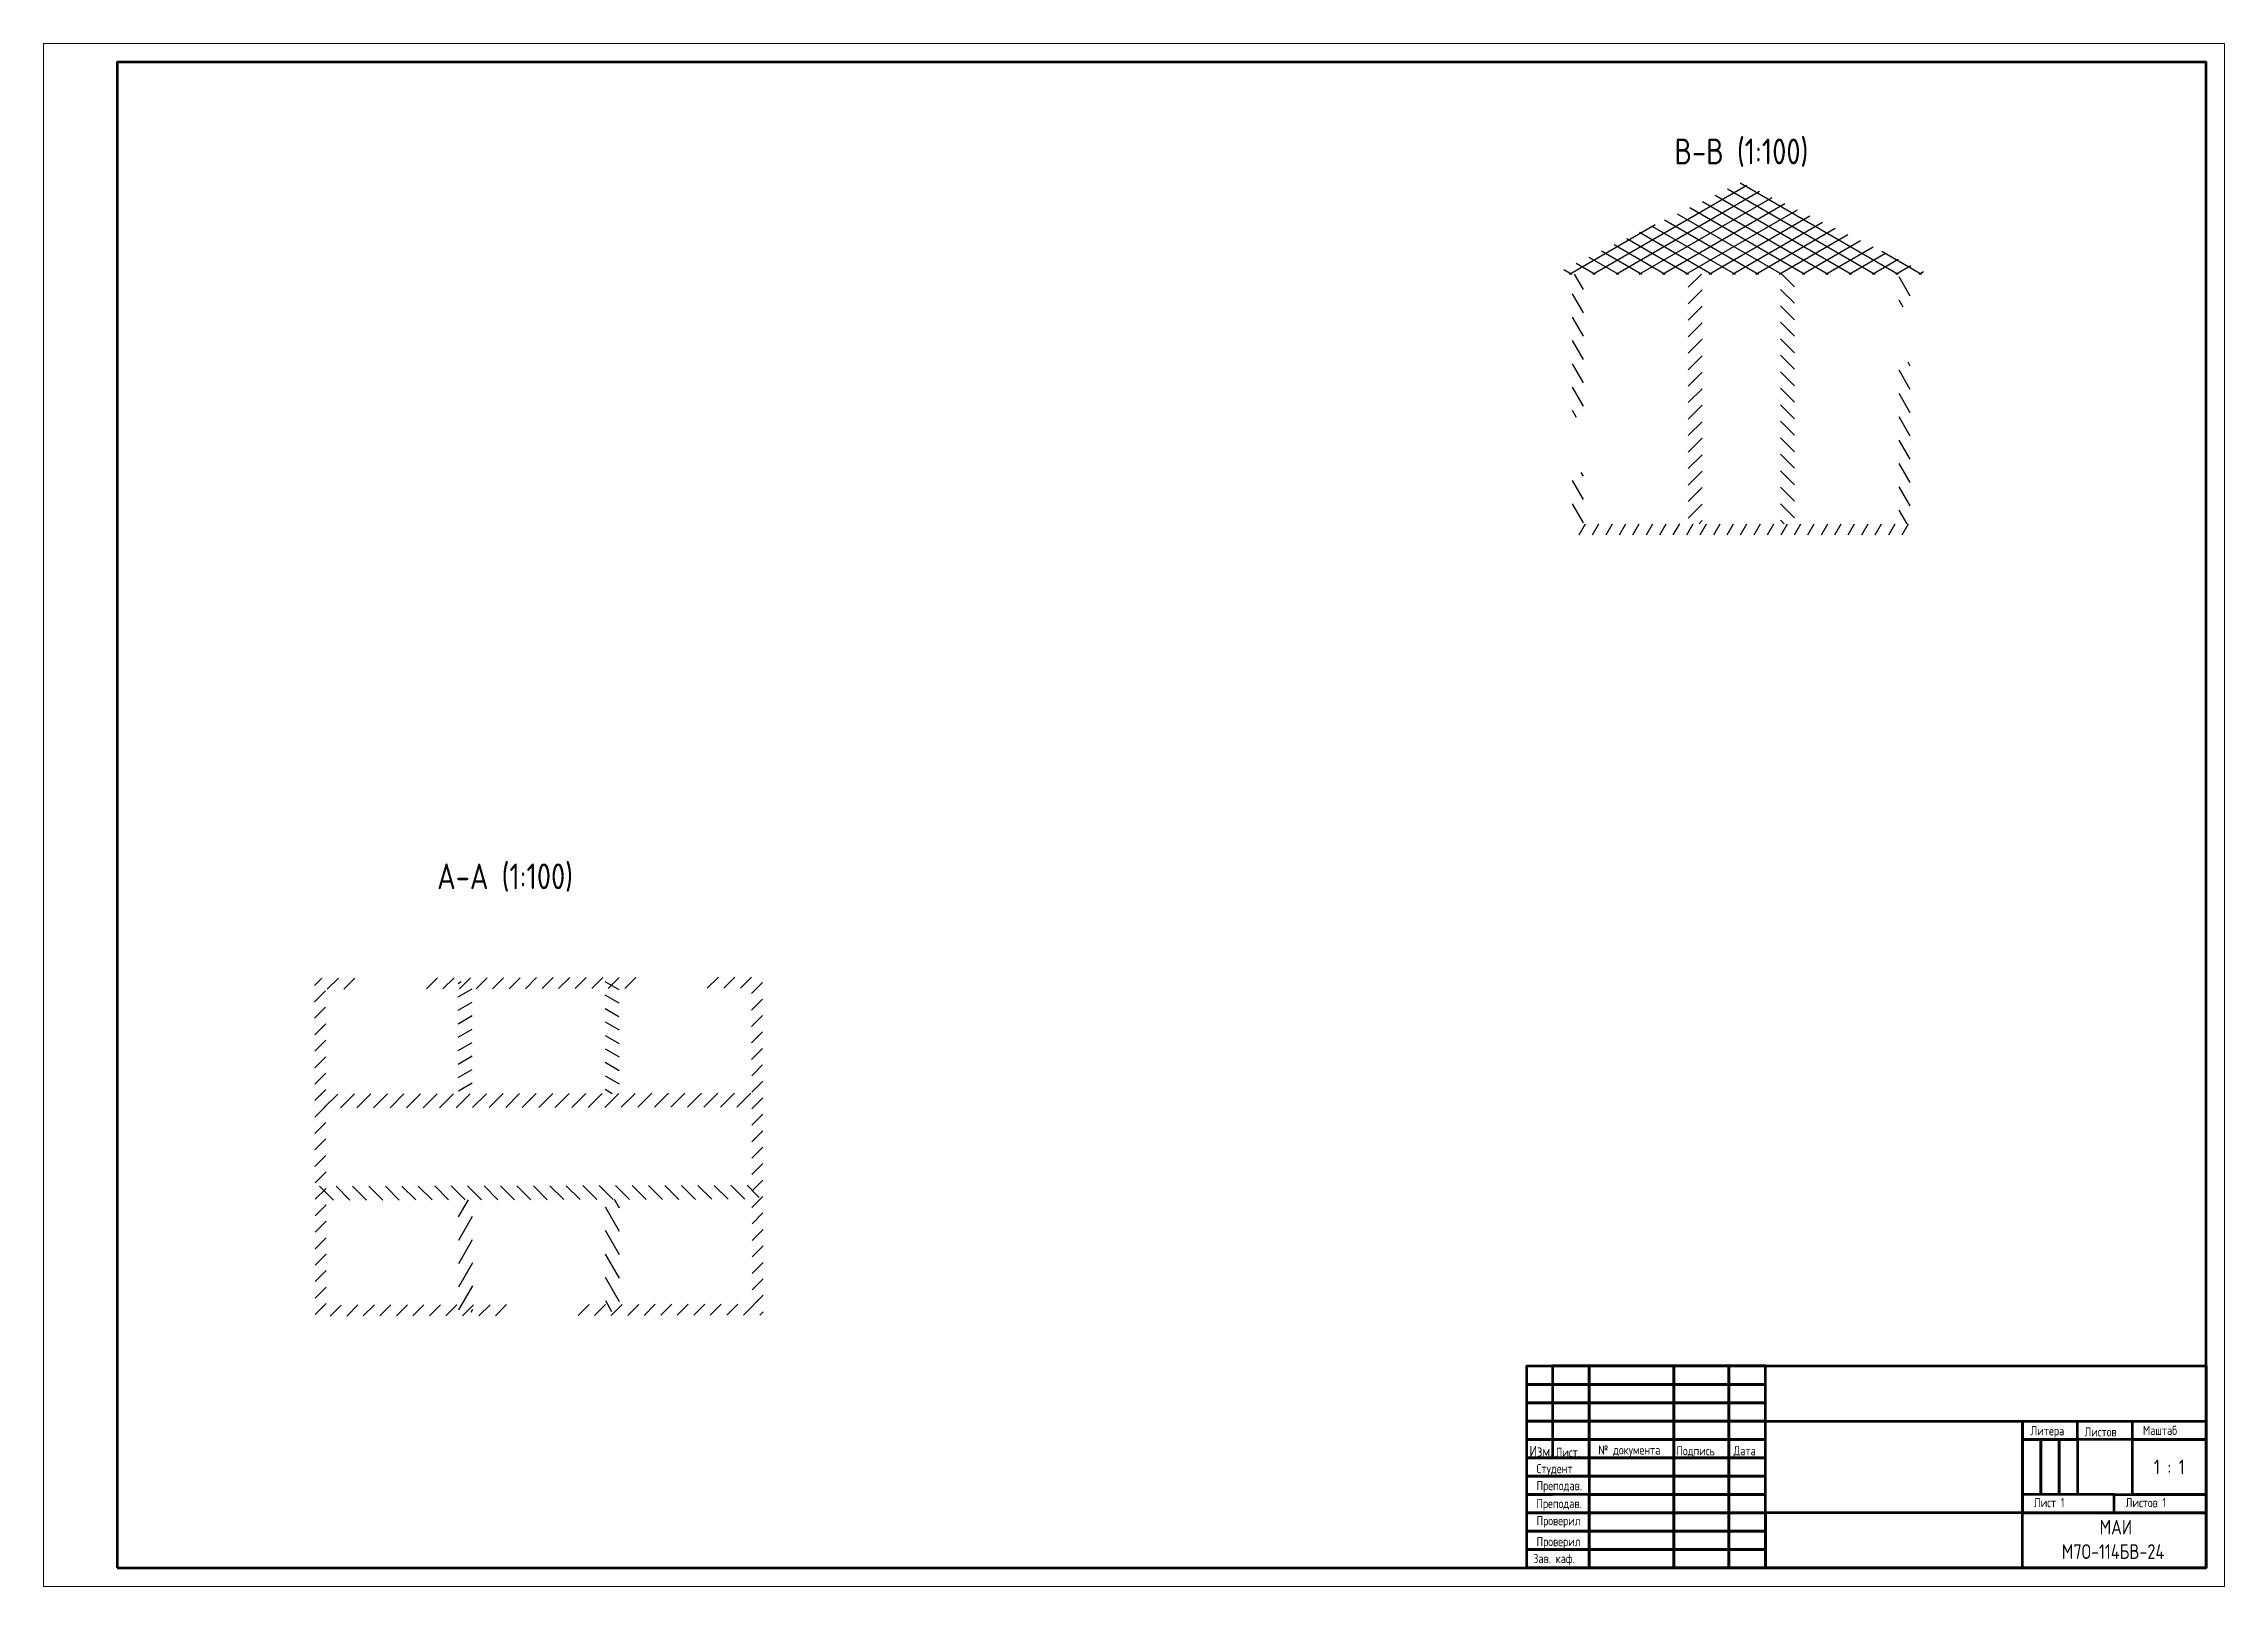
# Paper-space layout 'A2' of a CAD drawing. Header units: millimetres. Extents: x -8 to 586, y -20 to 400.
import ezdxf

# ---------------------------------------------------------------- set-up
doc = ezdxf.new("R2010")
doc.units = ezdxf.units.MM
for name, color, linetype, lineweight in [('MD_Аннотация', 7, 'Continuous', 25), ('MD_Штриховка', 7, 'Continuous', 25), ('Основной', 5, 'Continuous', 70), ('Текст', 7, 'Continuous', 20), ('Тонкая', 250, 'Continuous', 20)]:
    doc.layers.add(name, color=color, linetype=linetype, lineweight=lineweight)
doc.styles.add('ГОСТ', font='GOST_A.TTF')
pattern_1 = [(45, (-7.5, -20), (-2.245064, 2.245064), [])]
pattern_2 = [(135, (-7.5, -20), (-2.245064, -2.245064), [])]
pattern_3 = [(60, (-7.5, -20), (-2.74963, 1.5875), [])]
pattern_4 = [(120, (-7.5, -20), (-2.74963, -1.5875), [])]
pattern_5 = [(30, (-7.5, -20), (-1.5875, 2.74963), [])]
pattern_6 = [(150, (-7.5, -20), (-1.5875, -2.74963), [])]

psp = doc.layouts.new('A2')

# ---------------------------------------------------------------- hatches: boundary and pattern name
at = {"layer": 'MD_Штриховка'}
h = psp.add_hatch(dxfattribs=at)
h.set_pattern_fill('ANSI31', color=256, angle=-15, style=0)
h.set_pattern_definition(pattern_5)
h.paths.add_polyline_path([(505.93, 337.26), (454.93, 362.26), (403.93, 337.26)], flags=0)
h = psp.add_hatch(dxfattribs=at)
h.set_pattern_fill('ANSI31', color=256, angle=105, style=0)
h.set_pattern_definition(pattern_6)
h.paths.add_polyline_path([(505.93, 337.26), (454.93, 362.26), (403.93, 337.26)], flags=0)
h = psp.add_hatch(dxfattribs=at)
h.set_pattern_fill('ANSI31', color=256, angle=75, style=0)
h.set_pattern_definition(pattern_4)
h.paths.add_polyline_path([(408.93, 298.26), (411.93, 298.26), (411.93, 337.26), (408.93, 337.26)], flags=0)
h.paths.add_polyline_path([(411.93, 283.26), (408.93, 283.26), (408.93, 269.26), (411.93, 269.26)], flags=0)
h.paths.add_polyline_path([(497.93, 328.26), (500.93, 328.26), (500.93, 337.26), (497.93, 337.26)], flags=0)
h.paths.add_polyline_path([(500.93, 313.26), (497.93, 313.26), (497.93, 269.26), (500.93, 269.26)], flags=0)
h = psp.add_hatch(dxfattribs=at)
h.set_pattern_fill('ANSI31', color=256, style=0)
h.set_pattern_definition(pattern_1)
h.paths.add_polyline_path([(440.48, 337.26), (440.48, 269.26), (444.28, 269.26), (444.28, 337.26)], flags=0)
h = psp.add_hatch(dxfattribs=at)
h.set_pattern_fill('ANSI31', color=256, angle=90, style=0)
h.set_pattern_definition(pattern_2)
h.paths.add_polyline_path([(469.38, 269.26), (469.38, 337.26), (465.58, 337.26), (465.58, 269.26)], flags=0)
h = psp.add_hatch(dxfattribs=at)
h.set_pattern_fill('ANSI31', color=256, angle=15, style=0)
h.set_pattern_definition(pattern_3)
h.paths.add_polyline_path([(500.93, 269.26), (408.93, 269.26), (408.93, 266.26), (500.93, 266.26)], flags=0)
h = psp.add_hatch(dxfattribs=at)
h.set_pattern_fill('ANSI31', color=256, style=0)
h.set_pattern_definition(pattern_1)
h.paths.add_polyline_path([(155.06, 142.78), (155.05, 145.78), (96.45, 145.65), (96.46, 142.65)], flags=0)
h.paths.add_polyline_path([(173.05, 145.82), (173.06, 142.82), (185.31, 142.85), (185.5, 56.85), (138, 56.74), (138.01, 53.74), (188.51, 53.86), (188.3, 145.86)], flags=0)
h.paths.add_polyline_path([(69.5, 56.58), (69.31, 142.58), (78.46, 142.61), (78.45, 145.61), (66.3, 145.58), (66.31, 142.58), (66.5, 56.58), (66.51, 53.58), (120.01, 53.7), (120, 56.7)], flags=0)
h = psp.add_hatch(dxfattribs=at)
h.set_pattern_fill('ANSI31', color=256, angle=-15, style=0)
h.set_pattern_definition(pattern_5)
h.paths.add_polyline_path([(105.4, 144.67), (105.47, 114.12), (109.27, 114.13), (109.2, 144.68)], flags=0)
h = psp.add_hatch(dxfattribs=at)
h.set_pattern_fill('ANSI31', color=256, angle=105, style=0)
h.set_pattern_definition(pattern_6)
h.paths.add_polyline_path([(149.27, 114.22), (149.2, 144.77), (145.4, 144.76), (145.47, 114.21)], flags=0)
h = psp.add_hatch(dxfattribs=at)
h.set_pattern_fill('ANSI31', color=256, style=0)
h.set_pattern_definition(pattern_1)
h.paths.add_polyline_path([(67.38, 110.23), (187.38, 110.5), (187.37, 114.3), (67.37, 114.03)], flags=0)
h = psp.add_hatch(dxfattribs=at)
h.set_pattern_fill('ANSI31', color=256, angle=90, style=0)
h.set_pattern_definition(pattern_2)
h.paths.add_polyline_path([(187.43, 89.2), (67.43, 88.93), (67.44, 85.13), (187.44, 85.4)], flags=0)
h = psp.add_hatch(dxfattribs=at)
h.set_pattern_fill('ANSI31', color=256, angle=15, style=0)
h.set_pattern_definition(pattern_3)
h.paths.add_polyline_path([(105.54, 85.22), (105.61, 54.67), (109.41, 54.68), (109.34, 85.23)], flags=0)
h = psp.add_hatch(dxfattribs=at)
h.set_pattern_fill('ANSI31', color=256, angle=75, style=0)
h.set_pattern_definition(pattern_4)
h.paths.add_polyline_path([(149.41, 54.77), (149.34, 85.32), (145.54, 85.31), (145.61, 54.76)], flags=0)

# ---------------------------------------------------------------- linework, layer by layer
at = {"layer": 'Основной'}
for p, q in [((546.5, 20), (546.5, 25)), ((561.5, 5), (561.5, 25))]:
    psp.add_line(p, q, dxfattribs=at)
for points in [[(12.5, -15), (581.5, -15), (581.5, 395), (12.5, 395)], [(581.5, -15), (396.5, -15), (396.5, 40), (581.5, 40)], [(396.5, 40), (403.5, 40), (403.5, 35), (396.5, 35)], [(403.5, 35), (413.5, 35), (413.5, 40), (403.5, 40)], [(413.5, 35), (436.5, 35), (436.5, 40), (413.5, 40)], [(436.5, 35), (451.5, 35), (451.5, 40), (436.5, 40)], [(451.5, 35), (461.5, 35), (461.5, 40), (451.5, 40)], [(396.5, 35), (403.5, 35), (403.5, 30), (396.5, 30)], [(396.5, 30), (403.5, 30), (403.5, 25), (396.5, 25)], [(403.5, 30), (413.5, 30), (413.5, 35), (403.5, 35)], [(403.5, 25), (413.5, 25), (413.5, 30), (403.5, 30)], [(413.5, 30), (436.5, 30), (436.5, 35), (413.5, 35)], [(413.5, 25), (436.5, 25), (436.5, 30), (413.5, 30)], [(436.5, 30), (451.5, 30), (451.5, 35), (436.5, 35)], [(436.5, 25), (451.5, 25), (451.5, 30), (436.5, 30)], [(451.5, 30), (461.5, 30), (461.5, 35), (451.5, 35)], [(451.5, 25), (461.5, 25), (461.5, 30), (451.5, 30)], [(396.5, 25), (403.5, 25), (403.5, 20), (396.5, 20)], [(403.5, 20), (413.5, 20), (413.5, 25), (403.5, 25)], [(413.5, 20), (436.5, 20), (436.5, 25), (413.5, 25)], [(436.5, 20), (451.5, 20), (451.5, 25), (436.5, 25)], [(451.5, 20), (461.5, 20), (461.5, 25), (451.5, 25)], [(531.5, 0), (461.5, 0), (461.5, 25), (531.5, 25)], [(581.5, 0), (531.5, 0), (531.5, 25), (581.5, 25)], [(531.5, 25), (581.5, 25), (581.5, 20), (531.5, 20)], [(396.5, 20), (403.5, 20), (403.5, 15), (396.5, 15)], [(403.5, 15), (413.5, 15), (413.5, 20), (403.5, 20)], [(413.5, 15), (436.5, 15), (436.5, 20), (413.5, 20)], [(436.5, 15), (451.5, 15), (451.5, 20), (436.5, 20)], [(451.5, 15), (461.5, 15), (461.5, 20), (451.5, 20)], [(531.5, 20), (536.5, 20), (536.5, 5), (531.5, 5)], [(536.5, 20), (541.5, 20), (541.5, 5), (536.5, 5)], [(541.5, 20), (546.5, 20), (546.5, 5), (541.5, 5)], [(581.5, 5), (561.5, 5), (561.5, 20), (581.5, 20)], [(413.5, 10), (436.5, 10), (436.5, 15), (413.5, 15)], [(436.5, 10), (451.5, 10), (451.5, 15), (436.5, 15)], [(451.5, 10), (461.5, 10), (461.5, 15), (451.5, 15)], [(413.5, 5), (436.5, 5), (436.5, 10), (413.5, 10)], [(436.5, 5), (451.5, 5), (451.5, 10), (436.5, 10)], [(451.5, 5), (461.5, 5), (461.5, 10), (451.5, 10)], [(413.5, 0), (436.5, 0), (436.5, 5), (413.5, 5)], [(413.5, -5), (436.5, -5), (436.5, 0), (413.5, 0)], [(436.5, 0), (451.5, 0), (451.5, 5), (436.5, 5)], [(436.5, -5), (451.5, -5), (451.5, 0), (436.5, 0)], [(451.5, 0), (461.5, 0), (461.5, 5), (451.5, 5)], [(451.5, -5), (461.5, -5), (461.5, 0), (451.5, 0)], [(461.5, -15), (531.5, -15), (531.5, 0), (461.5, 0)], [(531.5, 0), (556.5, 0), (556.5, 5), (531.5, 5)], [(531.5, 0), (581.5, 0), (581.5, -15), (531.5, -15)], [(556.5, 5), (581.5, 5), (581.5, 0), (556.5, 0)], [(413.5, -10), (436.5, -10), (436.5, -5), (413.5, -5)], [(436.5, -10), (451.5, -10), (451.5, -5), (436.5, -5)], [(451.5, -10), (461.5, -10), (461.5, -5), (451.5, -5)], [(413.5, -15), (436.5, -15), (436.5, -10), (413.5, -10)], [(436.5, -15), (451.5, -15), (451.5, -10), (436.5, -10)], [(451.5, -15), (461.5, -15), (461.5, -10), (451.5, -10)]]:
    psp.add_lwpolyline(points, close=True, dxfattribs=at)
for points in [[(403.5, 10), (396.5, 10), (396.5, 15), (403.5, 15)], [(403.5, 10), (413.5, 10), (413.5, 15), (403.5, 15)], [(403.5, 5), (396.5, 5), (396.5, 10), (403.5, 10)], [(413.5, 10), (403.5, 10)], [(403.5, 0), (396.5, 0), (396.5, 5), (403.5, 5)], [(403.5, -5), (396.5, -5), (396.5, 0), (403.5, 0)], [(403.5, 0), (413.5, 0), (413.5, 5), (403.5, 5)], [(403.5, -5), (413.5, -5), (413.5, 0), (403.5, 0)], [(403.5, -10), (396.5, -10), (396.5, -5), (403.5, -5)], [(403.5, -10), (413.5, -10), (413.5, -5), (403.5, -5)], [(403.5, -15), (396.5, -15), (396.5, -10), (403.5, -10)], [(403.5, -15), (413.5, -15), (413.5, -10), (403.5, -10)]]:
    psp.add_lwpolyline(points, dxfattribs=at)
at = {"layer": 'Тонкая'}
psp.add_lwpolyline([(-7.5, -20), (586.5, -20), (586.5, 400), (-7.5, 400)], close=True, dxfattribs=at)

# ---------------------------------------------------------------- texts
at = {"layer": 'MD_Аннотация', "char_height": 7, "attachment_point": 8, "style": 'ГОСТ'}
for s, insert, width in [('B-B (1:100)', (454.93, 366.45), 38.9853), ('A-A (1:100)', (118.18, 169.11), 39.9961)]:
    psp.add_mtext(s, dxfattribs=dict(at, insert=insert, width=width))
at = {"layer": 'Текст', "style": 'ГОСТ'}
for s, width, heights, insert, char_height, attachment_point in [('Изм.', 4.2453, [0], (397.18, 18.28), 3, 1), ('№ документа', 22.3124, [0], (415.97, 18.39), 2.5, 1), ('Литера', 15, [0], (533.68, 23.62), 2.5, 1), ('Листов', 15, [0], (548.39, 23.31), 2.5, 1), ('Маштаб', 30, [0], (564.31, 23.72), 2.5, 1), ('Студент', 17, [0], (399.15, 13.31), 2.5, 1), ('1 : 1', 20, [0], (571.5, 12.5), 4, 5), ('Преподав.', 17, [0], (399.14, 8.68), 2.5, 1), ('Преподав.', 17, [0], (399.09, 3.8), 2.5, 1), ('Лист 1', 25, [0], (534.6, 4.05), 2.5, 1), ('Листов 1', 25, [0], (559.6, 4.05), 2.5, 1), ('Проверил', 14.3469, [0], (399.15, -0.87), 2.5, 1), ('\\pi20.99571;МАИ\\P\\pi10.70264;М7О-114БВ-24', 50, [0], (531.5, -1.87), 4, 1), ('Зав. каф.', 13.0245, [7.58], (398.23, -11.18), 2.5, 1), ('Проверил', 14.3469, [0], (399.15, -6.57), 2.5, 1)]:
    psp.add_mtext_dynamic_manual_height_columns(s, width=width, gutter_width=12.5, heights=heights, dxfattribs=dict(at, insert=insert, char_height=char_height, attachment_point=attachment_point))
at = {"layer": 'Текст', "char_height": 2.5, "attachment_point": 1, "style": 'ГОСТ'}
for s, insert in [('Подпись', (437.23, 18.15)), ('Дата', (452.79, 18.16))]:
    psp.add_mtext(s, dxfattribs=dict(at, insert=insert))
at = {"layer": 'Текст', "insert": (404.31, 17.74), "char_height": 2.5, "width": 6.2563, "attachment_point": 1, "style": 'ГОСТ'}
psp.add_mtext('Лист.', dxfattribs=at)

doc.saveas('drawing.dxf')
